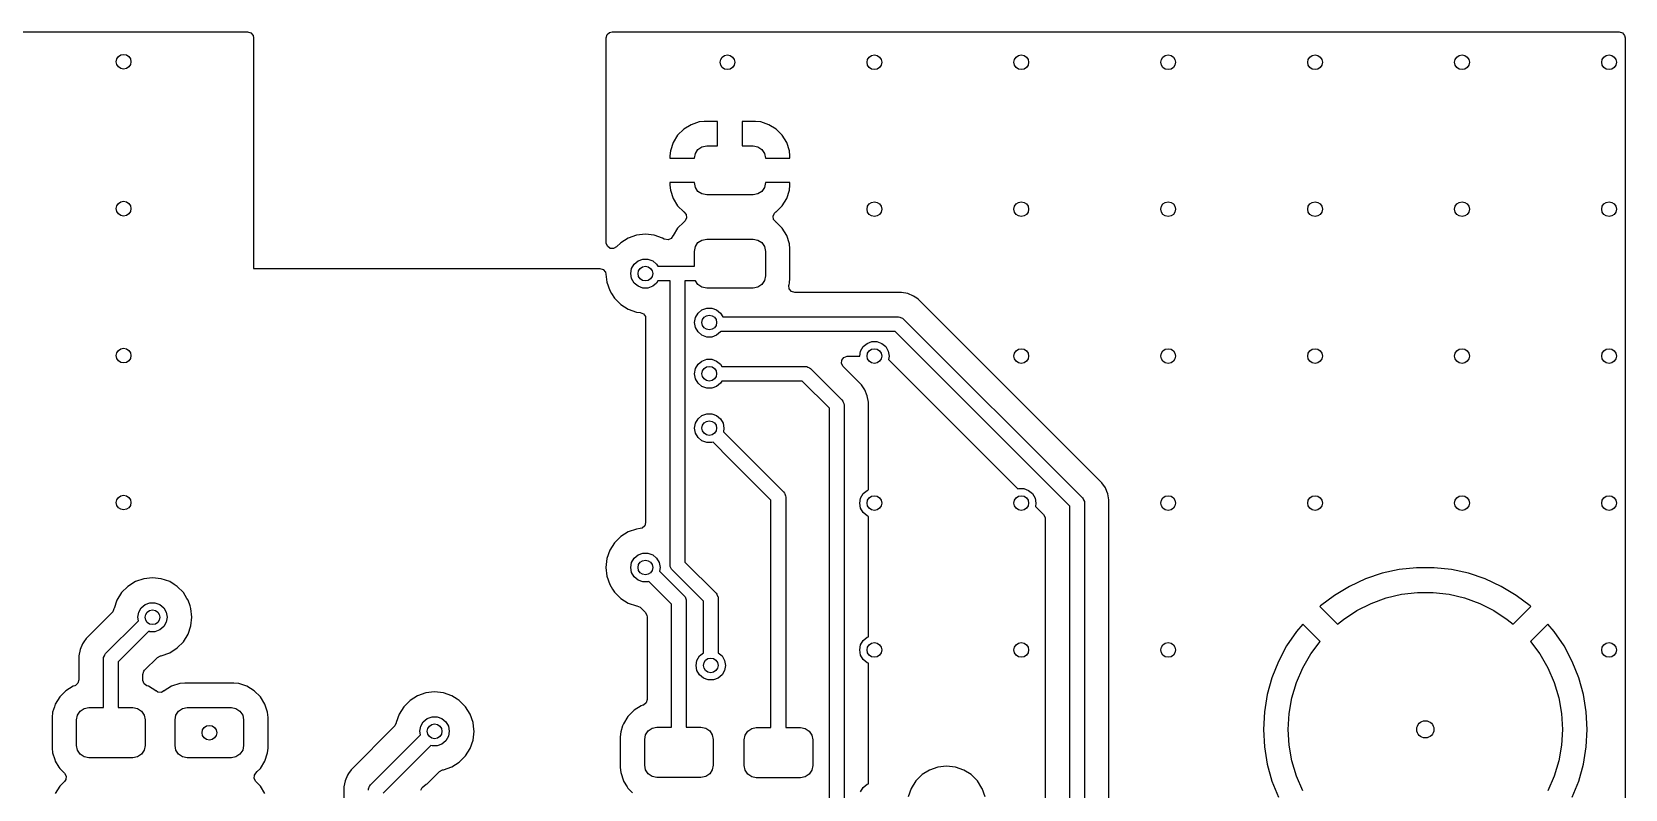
# Model space of a CAD drawing. Extents: x 4.39 to 6.32, y -4.91 to -3.37.
# Drawn here: x 5.035 to 6.316, y -3.979 to -3.37 of the extents above; entities that cross this region are included whole.
import ezdxf

# ---------------------------------------------------------------- set-up
doc = ezdxf.new("R2010")
doc.units = 0
doc.header["$MEASUREMENT"] = 0
doc.layers.add('BLACK', color=7, linetype='CONTINUOUS')

msp = doc.modelspace()

# ---------------------------------------------------------------- linework, layer by layer
at = {"layer": 'BLACK', "linetype": 'CONTINUOUS'}
for p, q in [((4.3994, -3.3701), (5.2082, -3.3701)), ((5.2082, -3.3701), (5.2109, -3.3709)), ((5.2109, -3.3709), (5.2127, -3.373)), ((5.2127, -3.373), (5.2131, -3.375)), ((5.2131, -3.375), (5.2131, -3.5604)), ((5.4966, -3.375), (5.4974, -3.3723)), ((5.4966, -3.4697), (5.4966, -3.375)), ((5.4974, -3.3723), (5.4994, -3.3705)), ((5.4994, -3.3705), (5.5015, -3.3701)), ((5.5015, -3.3701), (6.3108, -3.3701)), ((6.3108, -3.3701), (6.3135, -3.3709)), ((6.3135, -3.3709), (6.3153, -3.373)), ((6.3153, -3.373), (6.3157, -3.375)), ((6.3157, -3.375), (6.3157, -4.8864)), ((5.5648, -3.4447), (5.5589, -3.4483)), ((5.5714, -3.4425), (5.5648, -3.4447)), ((5.5648, -3.4447), (5.5648, -3.4447)), ((5.5754, -3.4421), (5.5714, -3.4425)), ((5.5862, -3.4421), (5.5754, -3.4421)), ((5.5754, -3.4421), (5.5754, -3.4421)), ((5.5862, -3.4618), (5.5862, -3.4421)), ((5.6167, -3.4421), (5.6059, -3.4421)), ((5.6059, -3.4421), (5.6059, -3.4618)), ((5.6208, -3.4425), (5.6167, -3.4421)), ((5.6273, -3.4447), (5.6208, -3.4425)), ((5.6208, -3.4425), (5.6208, -3.4425)), ((5.6332, -3.4483), (5.6273, -3.4447)), ((5.6273, -3.4447), (5.6273, -3.4447)), ((5.554, -3.4532), (5.5504, -3.4591)), ((5.5589, -3.4483), (5.554, -3.4532)), ((5.6381, -3.4532), (5.6332, -3.4483)), ((5.6417, -3.4591), (5.6381, -3.4532)), ((5.4966, -3.5395), (5.4966, -3.4697)), ((5.5482, -3.4656), (5.5478, -3.4697)), ((5.5478, -3.4697), (5.5478, -3.4717)), ((5.5504, -3.4591), (5.5482, -3.4656)), ((5.5482, -3.4656), (5.5482, -3.4656)), ((5.5504, -3.4591), (5.5504, -3.4591)), ((5.5675, -3.4717), (5.5683, -3.4679)), ((5.5683, -3.4679), (5.5704, -3.4647)), ((5.5704, -3.4647), (5.5736, -3.4626)), ((5.5736, -3.4626), (5.5774, -3.4618)), ((5.5774, -3.4618), (5.5862, -3.4618)), ((5.6059, -3.4618), (5.6148, -3.4618)), ((5.6148, -3.4618), (5.6185, -3.4626)), ((5.6185, -3.4626), (5.6217, -3.4647)), ((5.6217, -3.4647), (5.6239, -3.4679)), ((5.6239, -3.4679), (5.6246, -3.4717)), ((5.6439, -3.4656), (5.6417, -3.4591)), ((5.6417, -3.4591), (5.6417, -3.4591)), ((5.6443, -3.4697), (5.6439, -3.4656)), ((5.6443, -3.4717), (5.6443, -3.4697)), ((5.6443, -3.4697), (5.6443, -3.4697)), ((5.5478, -3.4717), (5.5675, -3.4717)), ((5.6246, -3.4717), (5.6443, -3.4717)), ((5.5675, -3.4913), (5.5478, -3.4913)), ((5.5478, -3.4913), (5.5478, -3.4933)), ((5.5478, -3.4933), (5.5482, -3.4974)), ((5.5683, -3.4951), (5.5675, -3.4913)), ((5.5704, -3.4983), (5.5683, -3.4951)), ((5.6239, -3.4951), (5.6217, -3.4983)), ((5.6246, -3.4913), (5.6239, -3.4951)), ((5.6443, -3.4913), (5.6246, -3.4913)), ((5.6439, -3.4974), (5.6443, -3.4933)), ((5.6443, -3.4933), (5.6443, -3.4913)), ((5.6443, -3.4933), (5.6443, -3.4933)), ((5.5482, -3.4974), (5.5504, -3.5039)), ((5.5504, -3.5039), (5.5504, -3.5039)), ((5.5504, -3.5039), (5.554, -3.5098)), ((5.5736, -3.5004), (5.5704, -3.4983)), ((5.5774, -3.5012), (5.5736, -3.5004)), ((5.6148, -3.5012), (5.5774, -3.5012)), ((5.6185, -3.5004), (5.6148, -3.5012)), ((5.6217, -3.4983), (5.6185, -3.5004)), ((5.6381, -3.5098), (5.6417, -3.5039)), ((5.6417, -3.5039), (5.6439, -3.4974)), ((5.6417, -3.5039), (5.6417, -3.5039)), ((5.6439, -3.4974), (5.6439, -3.4974)), ((5.554, -3.5098), (5.5589, -3.5147)), ((5.5589, -3.5147), (5.5589, -3.5147)), ((5.5589, -3.5147), (5.559, -3.5147)), ((5.559, -3.5147), (5.5591, -3.5148)), ((5.5602, -3.522), (5.559, -3.523)), ((5.5591, -3.5148), (5.5591, -3.5148)), ((5.5591, -3.5148), (5.5591, -3.5148)), ((5.5591, -3.5148), (5.5609, -3.5168)), ((5.5613, -3.5195), (5.5602, -3.522)), ((5.5609, -3.5168), (5.5613, -3.5195)), ((5.6308, -3.5183), (5.6319, -3.5158)), ((5.6312, -3.521), (5.6308, -3.5183)), ((5.633, -3.5229), (5.6312, -3.521)), ((5.6319, -3.5158), (5.6331, -3.5147)), ((5.6331, -3.5147), (5.6332, -3.5147)), ((5.6332, -3.5147), (5.6381, -3.5098)), ((5.521, -3.5335), (5.5143, -3.5358)), ((5.5281, -3.5327), (5.521, -3.5335)), ((5.521, -3.5335), (5.521, -3.5335)), ((5.5351, -3.5335), (5.5281, -3.5327)), ((5.5281, -3.5327), (5.5281, -3.5327)), ((5.5351, -3.5335), (5.5351, -3.5335)), ((5.5419, -3.5358), (5.5351, -3.5335)), ((5.5503, -3.5341), (5.5488, -3.5363)), ((5.5504, -3.534), (5.5503, -3.5341)), ((5.5503, -3.5341), (5.5503, -3.5341)), ((5.5503, -3.5341), (5.5503, -3.5341)), ((5.554, -3.528), (5.5504, -3.5339)), ((5.5504, -3.5339), (5.5504, -3.534)), ((5.5589, -3.5231), (5.554, -3.528)), ((5.559, -3.523), (5.5589, -3.5231)), ((5.5589, -3.5231), (5.5589, -3.5231)), ((5.633, -3.523), (5.633, -3.5229)), ((5.633, -3.5229), (5.633, -3.5229)), ((5.6331, -3.523), (5.633, -3.523)), ((5.6332, -3.5231), (5.6331, -3.523)), ((5.6381, -3.528), (5.6332, -3.5231)), ((5.6417, -3.5339), (5.6381, -3.528)), ((5.6439, -3.5404), (5.6417, -3.5339)), ((5.4966, -3.5399), (5.4966, -3.5395)), ((5.4976, -3.5424), (5.4966, -3.5399)), ((5.4998, -3.5441), (5.4976, -3.5424)), ((5.5025, -3.5443), (5.4998, -3.5441)), ((5.5049, -3.543), (5.5025, -3.5443)), ((5.5083, -3.5396), (5.5049, -3.543)), ((5.5143, -3.5358), (5.5083, -3.5396)), ((5.5431, -3.5366), (5.5419, -3.5358)), ((5.5419, -3.5358), (5.5419, -3.5358)), ((5.5435, -3.5368), (5.5431, -3.5366)), ((5.5463, -3.5373), (5.5435, -3.5368)), ((5.5488, -3.5363), (5.5463, -3.5373)), ((5.5675, -3.5465), (5.5683, -3.5427)), ((5.5675, -3.5585), (5.5675, -3.5465)), ((5.5683, -3.5427), (5.5704, -3.5395)), ((5.5704, -3.5395), (5.5736, -3.5374)), ((5.5736, -3.5374), (5.5774, -3.5366)), ((5.5774, -3.5366), (5.6148, -3.5366)), ((5.6148, -3.5366), (5.6185, -3.5374)), ((5.6185, -3.5374), (5.6217, -3.5395)), ((5.6217, -3.5395), (5.6239, -3.5427)), ((5.6239, -3.5427), (5.6246, -3.5465)), ((5.6246, -3.5465), (5.6246, -3.5661)), ((5.6443, -3.5445), (5.6439, -3.5404)), ((5.6443, -3.5681), (5.6443, -3.5445)), ((5.2131, -3.5604), (5.4916, -3.5604)), ((5.4916, -3.5604), (5.4942, -3.5612)), ((5.5163, -3.5644), (5.517, -3.5603)), ((5.517, -3.5603), (5.519, -3.5568)), ((5.519, -3.5568), (5.5222, -3.5541)), ((5.5222, -3.5541), (5.526, -3.5527)), ((5.526, -3.5527), (5.5301, -3.5527)), ((5.5301, -3.5527), (5.534, -3.5541)), ((5.534, -3.5541), (5.5371, -3.5568)), ((5.5371, -3.5568), (5.5381, -3.5585)), ((5.5381, -3.5585), (5.5539, -3.5585)), ((5.5539, -3.5585), (5.5675, -3.5585)), ((5.4942, -3.5612), (5.496, -3.5633)), ((5.496, -3.5633), (5.4964, -3.5648)), ((5.4964, -3.5648), (5.4972, -3.5714)), ((5.4972, -3.5714), (5.4972, -3.5714)), ((5.4972, -3.5714), (5.4995, -3.5781)), ((5.517, -3.5684), (5.5163, -3.5644)), ((5.519, -3.572), (5.517, -3.5684)), ((5.5222, -3.5746), (5.519, -3.572)), ((5.5371, -3.572), (5.534, -3.5746)), ((5.5381, -3.5703), (5.5371, -3.572)), ((5.548, -3.5703), (5.5381, -3.5703)), ((5.548, -3.7986), (5.548, -3.5703)), ((5.5685, -3.5703), (5.5598, -3.5703)), ((5.5598, -3.5703), (5.5598, -3.7962)), ((5.5704, -3.5731), (5.5685, -3.5703)), ((5.5736, -3.5752), (5.5704, -3.5731)), ((5.6217, -3.5731), (5.6185, -3.5752)), ((5.6239, -3.5699), (5.6217, -3.5731)), ((5.6246, -3.5661), (5.6239, -3.5699)), ((5.6434, -3.5739), (5.6436, -3.5731)), ((5.6436, -3.5731), (5.6439, -3.5722)), ((5.6439, -3.5722), (5.6443, -3.5681)), ((5.6439, -3.5722), (5.6439, -3.5722)), ((5.4995, -3.5781), (5.501, -3.5805)), ((5.501, -3.5805), (5.5033, -3.5841)), ((5.5033, -3.5841), (5.5083, -3.5892)), ((5.526, -3.576), (5.5222, -3.5746)), ((5.5301, -3.576), (5.526, -3.576)), ((5.534, -3.5746), (5.5301, -3.576)), ((5.5774, -3.576), (5.5736, -3.5752)), ((5.6148, -3.576), (5.5774, -3.576)), ((5.6185, -3.5752), (5.6148, -3.576)), ((5.6438, -3.5767), (5.6434, -3.5739)), ((5.6456, -3.5787), (5.6438, -3.5767)), ((5.6482, -3.5795), (5.6456, -3.5787)), ((5.734, -3.5795), (5.6482, -3.5795)), ((5.739, -3.5805), (5.734, -3.5795)), ((5.734, -3.5795), (5.734, -3.5795)), ((5.7436, -3.5824), (5.739, -3.5805)), ((5.739, -3.5805), (5.739, -3.5805)), ((5.7462, -3.5841), (5.7436, -3.5824)), ((5.7478, -3.5852), (5.7462, -3.5841)), ((5.8951, -3.7325), (5.7478, -3.5852)), ((5.5083, -3.5892), (5.5143, -3.5929)), ((5.5143, -3.5929), (5.521, -3.5953)), ((5.521, -3.5953), (5.521, -3.5953)), ((5.521, -3.5953), (5.524, -3.5956)), ((5.524, -3.5956), (5.5265, -3.5967)), ((5.5265, -3.5967), (5.5281, -3.599)), ((5.5281, -3.599), (5.5283, -3.6005)), ((5.5684, -3.5997), (5.5705, -3.5961)), ((5.5705, -3.5961), (5.5736, -3.5935)), ((5.5736, -3.5935), (5.5775, -3.5921)), ((5.5775, -3.5921), (5.5816, -3.5921)), ((5.5816, -3.5921), (5.5854, -3.5935)), ((5.5854, -3.5935), (5.5886, -3.5961)), ((5.5886, -3.5961), (5.5903, -3.5992)), ((5.5283, -3.6005), (5.5283, -3.7645)), ((5.5677, -3.6037), (5.5684, -3.5997)), ((5.5684, -3.6078), (5.5677, -3.6037)), ((5.5705, -3.6113), (5.5684, -3.6078)), ((5.5736, -3.614), (5.5705, -3.6113)), ((5.5886, -3.6113), (5.5854, -3.614)), ((5.5888, -3.611), (5.5886, -3.6113)), ((5.729, -3.611), (5.5888, -3.611)), ((5.5903, -3.5992), (5.7315, -3.5992)), ((5.8693, -3.7513), (5.729, -3.611)), ((5.7315, -3.5992), (5.7326, -3.5993)), ((5.7326, -3.5993), (5.7332, -3.5996)), ((5.7332, -3.5996), (5.7348, -3.6002)), ((5.7348, -3.6002), (5.7357, -3.6009)), ((5.7357, -3.6009), (5.8794, -3.7446)), ((5.5775, -3.6154), (5.5736, -3.614)), ((5.5816, -3.6154), (5.5775, -3.6154)), ((5.5854, -3.614), (5.5816, -3.6154)), ((5.7011, -3.6267), (5.7032, -3.6231)), ((5.7032, -3.6231), (5.7063, -3.6205)), ((5.7063, -3.6205), (5.7102, -3.6191)), ((5.7102, -3.6191), (5.7143, -3.6191)), ((5.7143, -3.6191), (5.7181, -3.6205)), ((5.7181, -3.6205), (5.7213, -3.6231)), ((5.7213, -3.6231), (5.7233, -3.6267)), ((5.5684, -3.6408), (5.5705, -3.6373)), ((5.5705, -3.6373), (5.5736, -3.6347)), ((5.5736, -3.6347), (5.5775, -3.6333)), ((5.5775, -3.6333), (5.5816, -3.6333)), ((5.5816, -3.6333), (5.5854, -3.6347)), ((5.5854, -3.6347), (5.5886, -3.6373)), ((5.5886, -3.6373), (5.5895, -3.639)), ((5.6858, -3.6366), (5.686, -3.6339)), ((5.6871, -3.6391), (5.6858, -3.6366)), ((5.686, -3.6339), (5.6876, -3.6317)), ((5.6876, -3.6317), (5.6902, -3.6307)), ((5.6902, -3.6307), (5.6905, -3.6307)), ((5.6905, -3.6307), (5.7004, -3.6307)), ((5.7004, -3.6307), (5.7011, -3.6267)), ((5.7004, -3.6307), (5.7004, -3.6307)), ((5.7233, -3.6267), (5.724, -3.6307)), ((5.724, -3.6307), (5.7235, -3.6334)), ((5.7235, -3.6334), (5.8276, -3.7374)), ((5.5677, -3.6449), (5.5684, -3.6408)), ((5.5684, -3.6489), (5.5677, -3.6449)), ((5.5705, -3.6525), (5.5684, -3.6489)), ((5.5895, -3.639), (5.6567, -3.639)), ((5.6567, -3.639), (5.6578, -3.6391)), ((5.6578, -3.6391), (5.6587, -3.6395)), ((5.6587, -3.6395), (5.66, -3.64)), ((5.66, -3.64), (5.6609, -3.6407)), ((5.6609, -3.6407), (5.6861, -3.6659)), ((5.7018, -3.6538), (5.6871, -3.6391)), ((5.5736, -3.6551), (5.5705, -3.6525)), ((5.5775, -3.6565), (5.5736, -3.6551)), ((5.5816, -3.6565), (5.5775, -3.6565)), ((5.5854, -3.6551), (5.5816, -3.6565)), ((5.5886, -3.6525), (5.5854, -3.6551)), ((5.5895, -3.6508), (5.5886, -3.6525)), ((5.6542, -3.6508), (5.5895, -3.6508)), ((5.676, -3.6725), (5.6542, -3.6508)), ((5.7044, -3.6577), (5.7018, -3.6538)), ((5.7018, -3.6538), (5.7018, -3.6538)), ((5.7018, -3.6538), (5.7018, -3.6538)), ((5.7018, -3.6538), (5.7018, -3.6538)), ((5.7046, -3.6579), (5.7044, -3.6577)), ((5.7065, -3.6626), (5.7046, -3.6579)), ((5.7075, -3.6676), (5.7065, -3.6626)), ((5.7065, -3.6626), (5.7065, -3.6626)), ((5.7065, -3.6626), (5.7065, -3.6626)), ((5.676, -4.1944), (5.676, -3.6725)), ((5.6861, -3.6659), (5.6868, -3.6668)), ((5.6868, -3.6668), (5.6871, -3.6676)), ((5.6871, -3.6676), (5.6877, -3.6689)), ((5.6877, -3.6689), (5.6878, -3.6701)), ((5.6878, -3.6701), (5.6878, -4.1969)), ((5.7075, -3.7382), (5.7075, -3.6676)), ((5.7075, -3.6676), (5.7075, -3.6676)), ((5.5677, -3.6886), (5.5684, -3.6845)), ((5.5684, -3.6926), (5.5677, -3.6886)), ((5.5684, -3.6845), (5.5705, -3.681)), ((5.5705, -3.681), (5.5736, -3.6784)), ((5.5736, -3.6784), (5.5775, -3.677)), ((5.5775, -3.677), (5.5816, -3.677)), ((5.5816, -3.677), (5.5854, -3.6784)), ((5.5854, -3.6784), (5.5886, -3.681)), ((5.5886, -3.681), (5.5906, -3.6845)), ((5.5906, -3.6845), (5.5913, -3.6886)), ((5.5913, -3.6886), (5.5908, -3.6915)), ((5.5705, -3.6962), (5.5684, -3.6926)), ((5.5736, -3.6988), (5.5705, -3.6962)), ((5.5775, -3.7002), (5.5736, -3.6988)), ((5.5816, -3.7002), (5.5775, -3.7002)), ((5.5825, -3.6999), (5.5816, -3.7002)), ((5.5966, -3.714), (5.5825, -3.6999)), ((5.5908, -3.6915), (5.605, -3.7057)), ((5.6291, -3.7465), (5.5966, -3.714)), ((5.605, -3.7057), (5.6392, -3.7399)), ((5.6392, -3.7399), (5.6399, -3.7408)), ((5.7032, -3.7412), (5.7063, -3.7386)), ((5.7063, -3.7386), (5.7075, -3.7382)), ((5.8276, -3.7374), (5.8283, -3.7372)), ((5.8283, -3.7372), (5.8324, -3.7372)), ((5.8324, -3.7372), (5.8362, -3.7386)), ((5.8362, -3.7386), (5.8394, -3.7412)), ((5.8979, -3.7367), (5.8951, -3.7325)), ((5.8951, -3.7325), (5.8951, -3.7325)), ((5.899, -3.7394), (5.8979, -3.7367)), ((5.8979, -3.7367), (5.8979, -3.7367)), ((5.8998, -3.7413), (5.899, -3.7394)), ((5.899, -3.7394), (5.899, -3.7394)), ((5.6291, -3.9293), (5.6291, -3.7465)), ((5.6399, -3.7408), (5.6402, -3.7413)), ((5.6402, -3.7413), (5.6408, -3.7429)), ((5.6408, -3.7429), (5.6409, -3.7441)), ((5.6409, -3.7441), (5.6409, -3.9293)), ((5.7004, -3.7488), (5.7011, -3.7448)), ((5.7011, -3.7529), (5.7004, -3.7488)), ((5.7011, -3.7448), (5.7032, -3.7412)), ((5.8394, -3.7412), (5.8414, -3.7448)), ((5.8414, -3.7448), (5.8421, -3.7488)), ((5.8421, -3.7488), (5.8417, -3.7515)), ((5.8417, -3.7515), (5.8482, -3.758)), ((5.8693, -4.4554), (5.8693, -3.7513)), ((5.8794, -3.7446), (5.8801, -3.7455)), ((5.8801, -3.7455), (5.8804, -3.7463)), ((5.8804, -3.7463), (5.881, -3.7477)), ((5.881, -3.7477), (5.8811, -3.7488)), ((5.8811, -3.7488), (5.8811, -4.4579)), ((5.9008, -3.7463), (5.8998, -3.7413)), ((5.8998, -3.7413), (5.8998, -3.7413)), ((5.9008, -3.9307), (5.9008, -3.7463)), ((5.5283, -3.7645), (5.5276, -3.7671)), ((5.7032, -3.7564), (5.7011, -3.7529)), ((5.7063, -3.759), (5.7032, -3.7564)), ((5.7075, -3.7595), (5.7063, -3.759)), ((5.7075, -3.8563), (5.7075, -3.7595)), ((5.8482, -3.758), (5.8495, -3.7604)), ((5.8495, -3.7604), (5.8496, -3.7614)), ((5.8496, -3.7614), (5.8496, -4.3757)), ((5.5083, -3.7758), (5.5033, -3.7808)), ((5.5143, -3.772), (5.5083, -3.7758)), ((5.521, -3.7697), (5.5143, -3.772)), ((5.524, -3.7693), (5.521, -3.7697)), ((5.521, -3.7697), (5.521, -3.7697)), ((5.5255, -3.7689), (5.524, -3.7693)), ((5.5276, -3.7671), (5.5255, -3.7689)), ((5.4995, -3.7868), (5.4972, -3.7935)), ((5.5033, -3.7808), (5.4995, -3.7868)), ((5.519, -3.793), (5.5222, -3.7904)), ((5.5222, -3.7904), (5.526, -3.789)), ((5.526, -3.789), (5.5301, -3.789)), ((5.5301, -3.789), (5.534, -3.7904)), ((5.534, -3.7904), (5.5371, -3.793)), ((5.4972, -3.7935), (5.4964, -3.8006)), ((5.4964, -3.8006), (5.4964, -3.8006)), ((5.4964, -3.8006), (5.4972, -3.8076)), ((5.4972, -3.7935), (5.4972, -3.7935)), ((5.5163, -3.8006), (5.517, -3.7966)), ((5.517, -3.8046), (5.5163, -3.8006)), ((5.517, -3.7966), (5.519, -3.793)), ((5.5371, -3.793), (5.5392, -3.7966)), ((5.5392, -3.7966), (5.5399, -3.8006)), ((5.5399, -3.8006), (5.5394, -3.8035)), ((5.5394, -3.8035), (5.5593, -3.8234)), ((5.5481, -3.7998), (5.548, -3.7986)), ((5.549, -3.8019), (5.5481, -3.7998)), ((5.5498, -3.8028), (5.549, -3.8019)), ((5.5748, -3.8278), (5.5498, -3.8028)), ((5.5598, -3.7962), (5.5849, -3.8212)), ((6.1341, -3.8023), (6.1203, -3.8053)), ((6.1481, -3.8008), (6.1341, -3.8023)), ((6.1622, -3.8008), (6.1481, -3.8008)), ((6.1762, -3.8023), (6.1622, -3.8008)), ((6.1899, -3.8053), (6.1762, -3.8023)), ((5.1121, -3.8158), (5.1071, -3.8208)), ((5.1181, -3.812), (5.1121, -3.8158)), ((5.1248, -3.8096), (5.1181, -3.812)), ((5.1319, -3.8088), (5.1248, -3.8096)), ((5.1248, -3.8096), (5.1248, -3.8096)), ((5.1389, -3.8096), (5.1319, -3.8088)), ((5.1319, -3.8088), (5.1319, -3.8088)), ((5.1457, -3.812), (5.1389, -3.8096)), ((5.1389, -3.8096), (5.1389, -3.8096)), ((5.1494, -3.8144), (5.1457, -3.812)), ((5.1517, -3.8158), (5.1494, -3.8144)), ((5.1567, -3.8208), (5.1517, -3.8158)), ((5.4972, -3.8076), (5.4972, -3.8076)), ((5.4972, -3.8076), (5.4995, -3.8144)), ((5.4995, -3.8144), (5.5017, -3.8179)), ((5.519, -3.8082), (5.517, -3.8046)), ((5.5222, -3.8108), (5.519, -3.8082)), ((5.526, -3.8122), (5.5222, -3.8108)), ((5.5301, -3.8122), (5.526, -3.8122)), ((5.531, -3.8119), (5.5301, -3.8122)), ((5.5492, -3.8301), (5.531, -3.8119)), ((6.0942, -3.8158), (6.0821, -3.823)), ((6.107, -3.8098), (6.0942, -3.8158)), ((6.1203, -3.8053), (6.107, -3.8098)), ((6.107, -3.8098), (6.107, -3.8098)), ((6.2033, -3.8098), (6.1899, -3.8053)), ((6.2161, -3.8158), (6.2033, -3.8098)), ((6.2033, -3.8098), (6.2033, -3.8098)), ((6.2281, -3.823), (6.2161, -3.8158)), ((5.1033, -3.8268), (5.101, -3.8335)), ((5.1071, -3.8208), (5.1033, -3.8268)), ((5.126, -3.8303), (5.1298, -3.8289)), ((5.1298, -3.8289), (5.1339, -3.8289)), ((5.1339, -3.8289), (5.1378, -3.8303)), ((5.1581, -3.823), (5.1567, -3.8208)), ((5.1596, -3.8254), (5.1581, -3.823)), ((5.1605, -3.8268), (5.1596, -3.8254)), ((5.1621, -3.8315), (5.1605, -3.8268)), ((5.5017, -3.8179), (5.5033, -3.8204)), ((5.5033, -3.8204), (5.5083, -3.8254)), ((5.5083, -3.8254), (5.5143, -3.8292)), ((5.5143, -3.8292), (5.521, -3.8315)), ((5.5593, -3.8234), (5.56, -3.8243)), ((5.56, -3.8243), (5.5603, -3.8251)), ((5.5603, -3.8251), (5.5609, -3.8265)), ((5.5609, -3.8265), (5.561, -3.8276)), ((5.561, -3.8276), (5.561, -3.9289)), ((5.5748, -3.8691), (5.5748, -3.8278)), ((5.5849, -3.8212), (5.5856, -3.8221)), ((5.5856, -3.8221), (5.5862, -3.8236)), ((5.5862, -3.8236), (5.5865, -3.8242)), ((5.5865, -3.8242), (5.5866, -3.8254)), ((5.5866, -3.8254), (5.5866, -3.8691)), ((6.0821, -3.823), (6.0709, -3.8315)), ((6.0821, -3.823), (6.0821, -3.823)), ((6.1, -3.8352), (6.1115, -3.8295)), ((6.1115, -3.8295), (6.1235, -3.8251)), ((6.1235, -3.8251), (6.136, -3.8221)), ((6.136, -3.8221), (6.1487, -3.8207)), ((6.1487, -3.8207), (6.1615, -3.8207)), ((6.1615, -3.8207), (6.1743, -3.8221)), ((6.1743, -3.8221), (6.1867, -3.8251)), ((6.1867, -3.8251), (6.1988, -3.8295)), ((6.1988, -3.8295), (6.2102, -3.8352)), ((6.2394, -3.8315), (6.2281, -3.823)), ((6.2281, -3.823), (6.2281, -3.823)), ((5.0995, -3.8367), (5.0785, -3.8577)), ((5.0999, -3.8363), (5.0995, -3.8367)), ((5.1009, -3.8338), (5.0999, -3.8363)), ((5.101, -3.8335), (5.1009, -3.8338)), ((5.101, -3.8335), (5.101, -3.8335)), ((5.1201, -3.8406), (5.1208, -3.8365)), ((5.1206, -3.8435), (5.1201, -3.8406)), ((5.1208, -3.8365), (5.1228, -3.833)), ((5.1228, -3.833), (5.126, -3.8303)), ((5.1378, -3.8303), (5.1409, -3.833)), ((5.1409, -3.833), (5.143, -3.8365)), ((5.143, -3.8365), (5.1437, -3.8406)), ((5.1437, -3.8406), (5.143, -3.8446)), ((5.1628, -3.8335), (5.1621, -3.8315)), ((5.1636, -3.8406), (5.1628, -3.8335)), ((5.1628, -3.8335), (5.1628, -3.8335)), ((5.1628, -3.8476), (5.1636, -3.8406)), ((5.1636, -3.8406), (5.1636, -3.8406)), ((5.521, -3.8315), (5.5213, -3.8315)), ((5.5213, -3.8315), (5.5239, -3.8326)), ((5.5239, -3.8326), (5.5242, -3.8329)), ((5.5242, -3.8329), (5.5281, -3.8368)), ((5.5281, -3.8368), (5.5294, -3.8392)), ((5.5294, -3.8392), (5.5295, -3.8402)), ((5.5295, -3.8402), (5.5295, -3.9067)), ((5.5492, -3.9289), (5.5492, -3.8301)), ((6.0709, -3.8315), (6.0704, -3.832)), ((6.0704, -3.832), (6.0704, -3.832)), ((6.0704, -3.832), (6.0846, -3.8462)), ((6.0846, -3.8462), (6.0893, -3.8423)), ((6.0893, -3.8423), (6.1, -3.8352)), ((6.2102, -3.8352), (6.2209, -3.8423)), ((6.2209, -3.8423), (6.2257, -3.8462)), ((6.2257, -3.8462), (6.2399, -3.832)), ((6.2399, -3.832), (6.2394, -3.8315)), ((6.2394, -3.8315), (6.2394, -3.8315)), ((6.2399, -3.832), (6.2399, -3.832)), ((5.0942, -3.8698), (5.1206, -3.8435)), ((5.1289, -3.8519), (5.1043, -3.8765)), ((5.1298, -3.8522), (5.1289, -3.8519)), ((5.1339, -3.8522), (5.1298, -3.8522)), ((5.1378, -3.8508), (5.1339, -3.8522)), ((5.1409, -3.8481), (5.1378, -3.8508)), ((5.143, -3.8446), (5.1409, -3.8481)), ((5.1567, -3.8603), (5.1605, -3.8543)), ((5.1605, -3.8543), (5.1628, -3.8476)), ((5.1628, -3.8476), (5.1628, -3.8476)), ((6.0515, -3.852), (6.0436, -3.8636)), ((6.0566, -3.8461), (6.0515, -3.852)), ((6.0515, -3.852), (6.0515, -3.852)), ((6.0705, -3.86), (6.0566, -3.8461)), ((6.0566, -3.8461), (6.0566, -3.8461)), ((6.2537, -3.8461), (6.2397, -3.86)), ((6.2587, -3.852), (6.2537, -3.8461)), ((6.2537, -3.8461), (6.2537, -3.8461)), ((6.2666, -3.8636), (6.2587, -3.852)), ((5.0738, -3.8665), (5.0728, -3.8715)), ((5.0757, -3.8619), (5.0738, -3.8665)), ((5.0738, -3.8665), (5.0738, -3.8665)), ((5.0768, -3.8603), (5.0757, -3.8619)), ((5.0785, -3.8577), (5.0768, -3.8603)), ((5.0768, -3.8603), (5.0768, -3.8603)), ((5.0785, -3.8577), (5.0785, -3.8577)), ((5.1457, -3.8691), (5.1517, -3.8653)), ((5.1517, -3.8653), (5.1567, -3.8603)), ((5.7004, -3.8669), (5.7011, -3.8629)), ((5.7011, -3.871), (5.7004, -3.8669)), ((5.7011, -3.8629), (5.7032, -3.8593)), ((5.7032, -3.8593), (5.7063, -3.8567)), ((5.7063, -3.8567), (5.7075, -3.8563)), ((6.0436, -3.8636), (6.037, -3.8761)), ((6.063, -3.8701), (6.0705, -3.86)), ((6.2397, -3.86), (6.2472, -3.8701)), ((6.2732, -3.8761), (6.2666, -3.8636)), ((5.0728, -3.8715), (5.0728, -3.891)), ((5.0925, -3.874), (5.0926, -3.8729)), ((5.0925, -3.9132), (5.0925, -3.874)), ((5.0926, -3.8729), (5.0932, -3.8715)), ((5.0932, -3.8715), (5.0935, -3.8707)), ((5.0935, -3.8707), (5.0942, -3.8698)), ((5.1043, -3.8765), (5.1043, -3.9132)), ((5.1255, -3.8832), (5.1358, -3.8729)), ((5.1358, -3.8729), (5.1382, -3.8716)), ((5.1382, -3.8716), (5.1387, -3.8715)), ((5.1387, -3.8715), (5.1389, -3.8715)), ((5.1389, -3.8715), (5.1457, -3.8691)), ((5.5689, -3.8793), (5.5696, -3.8753)), ((5.5696, -3.8834), (5.5689, -3.8793)), ((5.5696, -3.8753), (5.5717, -3.8717)), ((5.5717, -3.8717), (5.5748, -3.8691)), ((5.5866, -3.8691), (5.5898, -3.8717)), ((5.5898, -3.8717), (5.5918, -3.8753)), ((5.5918, -3.8753), (5.5925, -3.8793)), ((5.5925, -3.8793), (5.5918, -3.8834)), ((5.7032, -3.8745), (5.7011, -3.871)), ((5.7063, -3.8772), (5.7032, -3.8745)), ((5.7075, -3.8776), (5.7063, -3.8772)), ((5.7075, -3.9744), (5.7075, -3.8776)), ((6.037, -3.8761), (6.0318, -3.8892)), ((6.037, -3.8761), (6.037, -3.8761)), ((6.0566, -3.8812), (6.063, -3.8701)), ((6.2472, -3.8701), (6.2536, -3.8812)), ((6.2784, -3.8892), (6.2732, -3.8761)), ((6.2732, -3.8761), (6.2732, -3.8761)), ((5.072, -3.8936), (5.07, -3.8954)), ((5.0728, -3.891), (5.072, -3.8936)), ((5.124, -3.8866), (5.1248, -3.884)), ((5.124, -3.891), (5.124, -3.8866)), ((5.1241, -3.8915), (5.124, -3.891)), ((5.1251, -3.8941), (5.1241, -3.8915)), ((5.1248, -3.884), (5.1255, -3.8832)), ((5.1579, -3.8935), (5.1538, -3.8939)), ((5.1972, -3.8935), (5.1579, -3.8935)), ((5.1579, -3.8935), (5.1579, -3.8935)), ((5.2013, -3.8939), (5.1972, -3.8935)), ((5.5717, -3.8869), (5.5696, -3.8834)), ((5.5748, -3.8896), (5.5717, -3.8869)), ((5.5787, -3.891), (5.5748, -3.8896)), ((5.5828, -3.891), (5.5787, -3.891)), ((5.5866, -3.8896), (5.5828, -3.891)), ((5.5898, -3.8869), (5.5866, -3.8896)), ((5.5918, -3.8834), (5.5898, -3.8869)), ((6.0318, -3.8892), (6.028, -3.9027)), ((6.0318, -3.8892), (6.0318, -3.8892)), ((6.0479, -3.9053), (6.0515, -3.893)), ((6.0515, -3.893), (6.0566, -3.8812)), ((6.2536, -3.8812), (6.2587, -3.893)), ((6.2587, -3.893), (6.2624, -3.9053)), ((6.2822, -3.9027), (6.2784, -3.8892)), ((6.2784, -3.8892), (6.2784, -3.8892)), ((5.0574, -3.9046), (5.0537, -3.9105)), ((5.0623, -3.8997), (5.0574, -3.9046)), ((5.0681, -3.8961), (5.0623, -3.8997)), ((5.0695, -3.8956), (5.0681, -3.8961)), ((5.0681, -3.8961), (5.0681, -3.8961)), ((5.07, -3.8954), (5.0695, -3.8956)), ((5.1274, -3.8956), (5.1251, -3.8941)), ((5.1287, -3.8961), (5.1274, -3.8956)), ((5.1346, -3.8997), (5.1287, -3.8961)), ((5.1287, -3.8961), (5.1287, -3.8961)), ((5.1348, -3.8999), (5.1346, -3.8997)), ((5.1346, -3.8997), (5.1346, -3.8997)), ((5.1363, -3.9008), (5.1348, -3.8998)), ((5.1348, -3.8998), (5.1348, -3.8999)), ((5.139, -3.901), (5.1363, -3.9008)), ((5.1411, -3.8998), (5.139, -3.901)), ((5.1412, -3.8999), (5.1411, -3.8998)), ((5.1414, -3.8997), (5.1412, -3.8999)), ((5.1473, -3.8961), (5.1414, -3.8997)), ((5.1538, -3.8939), (5.1473, -3.8961)), ((5.1473, -3.8961), (5.1473, -3.8961)), ((5.1538, -3.8939), (5.1538, -3.8939)), ((5.2078, -3.8961), (5.2013, -3.8939)), ((5.2013, -3.8939), (5.2013, -3.8939)), ((5.2137, -3.8997), (5.2078, -3.8961)), ((5.2186, -3.9046), (5.2137, -3.8997)), ((5.2222, -3.9105), (5.2186, -3.9046)), ((5.3449, -3.9037), (5.3389, -3.9075)), ((5.3516, -3.9014), (5.3449, -3.9037)), ((5.3587, -3.9006), (5.3516, -3.9014)), ((5.3516, -3.9014), (5.3516, -3.9014)), ((5.3657, -3.9014), (5.3587, -3.9006)), ((5.3587, -3.9006), (5.3587, -3.9006)), ((5.3724, -3.9037), (5.3657, -3.9014)), ((5.3657, -3.9014), (5.3657, -3.9014)), ((5.3769, -3.9065), (5.3724, -3.9037)), ((6.028, -3.9027), (6.0258, -3.9166)), ((6.028, -3.9027), (6.028, -3.9027)), ((6.0456, -3.9179), (6.0479, -3.9053)), ((6.2624, -3.9053), (6.2646, -3.9179)), ((6.2845, -3.9166), (6.2822, -3.9027)), ((6.2822, -3.9027), (6.2822, -3.9027)), ((5.0516, -3.917), (5.0512, -3.9211)), ((5.0531, -3.9125), (5.0516, -3.917)), ((5.0516, -3.917), (5.0516, -3.917)), ((5.0516, -3.917), (5.0516, -3.917)), ((5.0537, -3.9105), (5.0531, -3.9125)), ((5.0537, -3.9105), (5.0537, -3.9105)), ((5.0709, -3.923), (5.0716, -3.9193)), ((5.0716, -3.9193), (5.0737, -3.9161)), ((5.0737, -3.9161), (5.0769, -3.9139)), ((5.0769, -3.9139), (5.0807, -3.9132)), ((5.0807, -3.9132), (5.0925, -3.9132)), ((5.1043, -3.9132), (5.1161, -3.9132)), ((5.1161, -3.9132), (5.1199, -3.9139)), ((5.1199, -3.9139), (5.1231, -3.9161)), ((5.1231, -3.9161), (5.1252, -3.9193)), ((5.1252, -3.9193), (5.126, -3.923)), ((5.15, -3.923), (5.1507, -3.9193)), ((5.1507, -3.9193), (5.1529, -3.9161)), ((5.1529, -3.9161), (5.1561, -3.9139)), ((5.1561, -3.9139), (5.1598, -3.9132)), ((5.1598, -3.9132), (5.1953, -3.9132)), ((5.1953, -3.9132), (5.199, -3.9139)), ((5.199, -3.9139), (5.2022, -3.9161)), ((5.2022, -3.9161), (5.2044, -3.9193)), ((5.2044, -3.9193), (5.2051, -3.923)), ((5.2244, -3.917), (5.2222, -3.9105)), ((5.2248, -3.9211), (5.2244, -3.917)), ((5.3301, -3.9185), (5.3277, -3.9252)), ((5.3339, -3.9125), (5.3301, -3.9185)), ((5.3389, -3.9075), (5.3339, -3.9125)), ((5.3784, -3.9075), (5.3769, -3.9065)), ((5.3835, -3.9125), (5.3784, -3.9075)), ((5.3872, -3.9185), (5.3835, -3.9125)), ((5.3896, -3.9252), (5.3872, -3.9185)), ((5.519, -3.9154), (5.5141, -3.9203)), ((5.5248, -3.9118), (5.519, -3.9154)), ((5.5262, -3.9114), (5.5248, -3.9118)), ((5.5248, -3.9118), (5.5248, -3.9118)), ((5.5267, -3.9112), (5.5262, -3.9114)), ((5.5287, -3.9094), (5.5267, -3.9112)), ((5.5295, -3.9067), (5.5287, -3.9094)), ((6.0258, -3.9166), (6.025, -3.9307)), ((6.0258, -3.9166), (6.0258, -3.9166)), ((6.0449, -3.9307), (6.0456, -3.9179)), ((6.2646, -3.9179), (6.2654, -3.9307)), ((6.2852, -3.9307), (6.2845, -3.9166)), ((6.2845, -3.9166), (6.2845, -3.9166)), ((5.0512, -3.9211), (5.0512, -3.9457)), ((5.0709, -3.9437), (5.0709, -3.923)), ((5.126, -3.923), (5.126, -3.9437)), ((5.15, -3.9437), (5.15, -3.923)), ((5.2051, -3.923), (5.2051, -3.9437)), ((5.2248, -3.9457), (5.2248, -3.9211)), ((5.3263, -3.9284), (5.2915, -3.9632)), ((5.3266, -3.928), (5.3263, -3.9284)), ((5.3277, -3.9255), (5.3266, -3.928)), ((5.3277, -3.9252), (5.3277, -3.9252)), ((5.3277, -3.9252), (5.3277, -3.9255)), ((5.3469, -3.9323), (5.3476, -3.9282)), ((5.3476, -3.9282), (5.3496, -3.9247)), ((5.3496, -3.9247), (5.3528, -3.9221)), ((5.3528, -3.9221), (5.3566, -3.9207)), ((5.3566, -3.9207), (5.3607, -3.9207)), ((5.3607, -3.9207), (5.3646, -3.9221)), ((5.3646, -3.9221), (5.3677, -3.9247)), ((5.3677, -3.9247), (5.3698, -3.9282)), ((5.3698, -3.9282), (5.3705, -3.9323)), ((5.3902, -3.9307), (5.3896, -3.9252)), ((5.3896, -3.9252), (5.3896, -3.9252)), ((5.3896, -3.9252), (5.3896, -3.9252)), ((5.3904, -3.9323), (5.3902, -3.9307)), ((5.5098, -3.928), (5.5083, -3.9328)), ((5.5104, -3.9262), (5.5098, -3.928)), ((5.5141, -3.9203), (5.5104, -3.9262)), ((5.5104, -3.9262), (5.5104, -3.9262)), ((5.5283, -3.935), (5.5304, -3.9318)), ((5.5304, -3.9318), (5.5336, -3.9297)), ((5.5336, -3.9297), (5.5374, -3.9289)), ((5.5374, -3.9289), (5.5492, -3.9289)), ((5.561, -3.9289), (5.5728, -3.9289)), ((5.5728, -3.9289), (5.5766, -3.9297)), ((5.5766, -3.9297), (5.5798, -3.9318)), ((5.5798, -3.9318), (5.5819, -3.935)), ((5.6104, -3.9322), (5.6136, -3.9301)), ((5.6136, -3.9301), (5.6173, -3.9293)), ((5.6173, -3.9293), (5.6291, -3.9293)), ((5.6409, -3.9293), (5.6528, -3.9293)), ((5.6528, -3.9293), (5.6565, -3.9301)), ((5.6565, -3.9301), (5.6597, -3.9322)), ((5.9008, -4.4604), (5.9008, -3.9307)), ((6.025, -3.9307), (6.0258, -3.9448)), ((6.025, -3.9307), (6.025, -3.9307)), ((6.0456, -3.9435), (6.0449, -3.9307)), ((6.2654, -3.9307), (6.2646, -3.9435)), ((6.2845, -3.9448), (6.2852, -3.9307)), ((6.2852, -3.9307), (6.2852, -3.9307)), ((5.0716, -3.9475), (5.0709, -3.9437)), ((5.126, -3.9437), (5.1252, -3.9475)), ((5.1507, -3.9475), (5.15, -3.9437)), ((5.2051, -3.9437), (5.2044, -3.9475)), ((5.3072, -3.9754), (5.3474, -3.9352)), ((5.3557, -3.9436), (5.3173, -3.982)), ((5.3474, -3.9352), (5.3469, -3.9323)), ((5.3566, -3.9439), (5.3557, -3.9436)), ((5.3607, -3.9439), (5.3566, -3.9439)), ((5.3646, -3.9425), (5.3607, -3.9439)), ((5.3677, -3.9399), (5.3646, -3.9425)), ((5.3698, -3.9363), (5.3677, -3.9399)), ((5.3705, -3.9323), (5.3698, -3.9363)), ((5.3872, -3.946), (5.3896, -3.9393)), ((5.3896, -3.9393), (5.3904, -3.9323)), ((5.5083, -3.9328), (5.5079, -3.9368)), ((5.5079, -3.9368), (5.5079, -3.9614)), ((5.5083, -3.9328), (5.5083, -3.9328)), ((5.5083, -3.9328), (5.5083, -3.9328)), ((5.5276, -3.9388), (5.5283, -3.935)), ((5.5276, -3.9594), (5.5276, -3.9388)), ((5.5819, -3.935), (5.5827, -3.9388)), ((5.5827, -3.9388), (5.5827, -3.9594)), ((5.6075, -3.9392), (5.6082, -3.9354)), ((5.6075, -3.9598), (5.6075, -3.9392)), ((5.6082, -3.9354), (5.6104, -3.9322)), ((5.6597, -3.9322), (5.6618, -3.9354)), ((5.6618, -3.9354), (5.6626, -3.9392)), ((5.6626, -3.9392), (5.6626, -3.9598)), ((6.0258, -3.9448), (6.0258, -3.9448)), ((6.0258, -3.9448), (6.028, -3.9587)), ((6.0479, -3.9561), (6.0456, -3.9435)), ((6.2646, -3.9435), (6.2624, -3.9561)), ((6.2822, -3.9587), (6.2845, -3.9448)), ((6.2845, -3.9448), (6.2845, -3.9448)), ((5.0512, -3.9457), (5.0512, -3.9457)), ((5.0512, -3.9457), (5.0516, -3.9497)), ((5.0516, -3.9497), (5.0516, -3.9497)), ((5.0516, -3.9497), (5.0533, -3.9549)), ((5.0533, -3.9549), (5.0537, -3.9563)), ((5.0537, -3.9563), (5.0567, -3.961)), ((5.0737, -3.9507), (5.0716, -3.9475)), ((5.0769, -3.9528), (5.0737, -3.9507)), ((5.0807, -3.9535), (5.0769, -3.9528)), ((5.1161, -3.9535), (5.0807, -3.9535)), ((5.1199, -3.9528), (5.1161, -3.9535)), ((5.1231, -3.9507), (5.1199, -3.9528)), ((5.1252, -3.9475), (5.1231, -3.9507)), ((5.1529, -3.9507), (5.1507, -3.9475)), ((5.1561, -3.9528), (5.1529, -3.9507)), ((5.1598, -3.9535), (5.1561, -3.9528)), ((5.1953, -3.9535), (5.1598, -3.9535)), ((5.199, -3.9528), (5.1953, -3.9535)), ((5.2022, -3.9507), (5.199, -3.9528)), ((5.2044, -3.9475), (5.2022, -3.9507)), ((5.2186, -3.9622), (5.2222, -3.9563)), ((5.2222, -3.9563), (5.2244, -3.9497)), ((5.2244, -3.9497), (5.2248, -3.9457)), ((5.3724, -3.9609), (5.3784, -3.9571)), ((5.3784, -3.9571), (5.3835, -3.9521)), ((5.3835, -3.9521), (5.3872, -3.946)), ((6.0515, -3.9684), (6.0479, -3.9561)), ((6.2624, -3.9561), (6.2587, -3.9684)), ((5.0567, -3.961), (5.0574, -3.9622)), ((5.0574, -3.9622), (5.0611, -3.9658)), ((5.0611, -3.9658), (5.0624, -3.9683)), ((5.0624, -3.9683), (5.0622, -3.971)), ((5.2136, -3.9703), (5.2138, -3.9676)), ((5.2149, -3.9727), (5.2136, -3.9703)), ((5.2138, -3.9676), (5.2149, -3.9658)), ((5.2149, -3.9658), (5.2161, -3.9646)), ((5.2161, -3.9646), (5.2186, -3.9622)), ((5.2887, -3.9674), (5.2868, -3.9721)), ((5.2894, -3.9663), (5.2887, -3.9674)), ((5.2887, -3.9674), (5.2887, -3.9674)), ((5.2915, -3.9632), (5.2894, -3.9663)), ((5.2894, -3.9663), (5.2894, -3.9663)), ((5.3526, -3.9746), (5.3625, -3.9646)), ((5.3625, -3.9646), (5.3649, -3.9633)), ((5.3649, -3.9633), (5.3654, -3.9632)), ((5.3654, -3.9632), (5.3657, -3.9632)), ((5.3657, -3.9632), (5.3724, -3.9609)), ((5.5079, -3.9614), (5.5079, -3.9614)), ((5.5079, -3.9614), (5.5083, -3.9655)), ((5.5083, -3.9655), (5.5083, -3.9655)), ((5.5083, -3.9655), (5.5104, -3.972)), ((5.5283, -3.9632), (5.5276, -3.9594)), ((5.5304, -3.9664), (5.5283, -3.9632)), ((5.5336, -3.9685), (5.5304, -3.9664)), ((5.5374, -3.9693), (5.5336, -3.9685)), ((5.5728, -3.9693), (5.5374, -3.9693)), ((5.5766, -3.9685), (5.5728, -3.9693)), ((5.5798, -3.9664), (5.5766, -3.9685)), ((5.5819, -3.9632), (5.5798, -3.9664)), ((5.5827, -3.9594), (5.5819, -3.9632)), ((5.6082, -3.9636), (5.6075, -3.9598)), ((5.6104, -3.9668), (5.6082, -3.9636)), ((5.6136, -3.9689), (5.6104, -3.9668)), ((5.6173, -3.9697), (5.6136, -3.9689)), ((5.6528, -3.9697), (5.6173, -3.9697)), ((5.6565, -3.9689), (5.6528, -3.9697)), ((5.6597, -3.9668), (5.6565, -3.9689)), ((5.6618, -3.9636), (5.6597, -3.9668)), ((5.6626, -3.9598), (5.6618, -3.9636)), ((5.7505, -3.9671), (5.7455, -3.9722)), ((5.7565, -3.9634), (5.7505, -3.9671)), ((5.7632, -3.961), (5.7565, -3.9634)), ((5.7703, -3.9602), (5.7632, -3.961)), ((5.7632, -3.961), (5.7632, -3.961)), ((5.7773, -3.961), (5.7703, -3.9602)), ((5.7703, -3.9602), (5.7703, -3.9602)), ((5.784, -3.9634), (5.7773, -3.961)), ((5.7773, -3.961), (5.7773, -3.961)), ((5.79, -3.9671), (5.784, -3.9634)), ((5.7951, -3.9722), (5.79, -3.9671)), ((6.028, -3.9587), (6.028, -3.9587)), ((6.028, -3.9587), (6.0318, -3.9723)), ((6.0566, -3.9802), (6.0515, -3.9684)), ((6.2587, -3.9684), (6.2536, -3.9802)), ((6.2784, -3.9723), (6.2822, -3.9587)), ((6.2822, -3.9587), (6.2822, -3.9587)), ((5.0574, -3.9764), (5.0537, -3.9823)), ((5.0611, -3.9727), (5.0574, -3.9764)), ((5.0622, -3.971), (5.0611, -3.9727)), ((5.2186, -3.9764), (5.2149, -3.9727)), ((5.2222, -3.9823), (5.2186, -3.9764)), ((5.2868, -3.9721), (5.2858, -3.977)), ((5.2858, -3.977), (5.2858, -4.1289)), ((5.2868, -3.9721), (5.2868, -3.9721)), ((5.3055, -3.9795), (5.3056, -3.9784)), ((5.3056, -3.9784), (5.3064, -3.9764)), ((5.3064, -3.9764), (5.3065, -3.9762)), ((5.3065, -3.9762), (5.3072, -3.9754)), ((5.3476, -3.9796), (5.3488, -3.9774)), ((5.3488, -3.9774), (5.352, -3.9748)), ((5.352, -3.9748), (5.3526, -3.9746)), ((5.5104, -3.972), (5.5104, -3.972)), ((5.5104, -3.972), (5.5106, -3.9723)), ((5.5106, -3.9723), (5.5135, -3.977)), ((5.5135, -3.977), (5.5141, -3.9779)), ((5.5141, -3.9779), (5.5178, -3.9816)), ((5.7011, -3.981), (5.7032, -3.9774)), ((5.7032, -3.9774), (5.7063, -3.9748)), ((5.7063, -3.9748), (5.7075, -3.9744)), ((5.7417, -3.9782), (5.7394, -3.9849)), ((5.7455, -3.9722), (5.7417, -3.9782)), ((5.7987, -3.9779), (5.7951, -3.9722)), ((5.7988, -3.9782), (5.7987, -3.9779)), ((5.8012, -3.9849), (5.7988, -3.9782)), ((6.0318, -3.9723), (6.0318, -3.9723)), ((6.0318, -3.9723), (6.037, -3.9853)), ((6.2732, -3.9853), (6.2784, -3.9723)), ((6.2784, -3.9723), (6.2784, -3.9723))]:
    msp.add_line(p, q, dxfattribs=at)
at = {"layer": 'BLACK'}
for centre, radius in [((5.1087, -3.3941), 0.00591), ((5.5941, -3.3945), 0.00591), ((5.7122, -3.3945), 0.00591), ((5.8303, -3.3945), 0.00591), ((5.9484, -3.3945), 0.00591), ((6.0665, -3.3945), 0.00591), ((6.1846, -3.3945), 0.00591), ((6.3028, -3.3945), 0.00591), ((5.1087, -3.5122), 0.00591), ((5.7122, -3.5126), 0.00591), ((5.8303, -3.5126), 0.00591), ((5.9484, -3.5126), 0.00591), ((6.0665, -3.5126), 0.00591), ((6.1846, -3.5126), 0.00591), ((6.3028, -3.5126), 0.00591), ((5.5281, -3.5644), 0.00591), ((5.5795, -3.6037), 0.00591), ((5.1087, -3.6303), 0.00591), ((5.7122, -3.6307), 0.00591), ((5.8303, -3.6307), 0.00591), ((5.9484, -3.6307), 0.00591), ((6.0665, -3.6307), 0.00591), ((6.1846, -3.6307), 0.00591), ((6.3028, -3.6307), 0.00591), ((5.5795, -3.6449), 0.00591), ((5.5795, -3.6886), 0.00591), ((5.1087, -3.7484), 0.00591), ((5.7122, -3.7488), 0.00591), ((5.8303, -3.7488), 0.00591), ((5.9484, -3.7488), 0.00591), ((6.0665, -3.7488), 0.00591), ((6.1846, -3.7488), 0.00591), ((6.3028, -3.7488), 0.00591), ((5.5281, -3.8006), 0.00591), ((5.1319, -3.8406), 0.00591), ((5.7122, -3.8669), 0.00591), ((5.8303, -3.8669), 0.00591), ((5.9484, -3.8669), 0.00591), ((6.3028, -3.8669), 0.00591), ((5.5807, -3.8793), 0.00591), ((5.1776, -3.9334), 0.00591), ((5.3587, -3.9323), 0.00591), ((6.1551, -3.9307), 0.00689)]:
    msp.add_circle(centre, radius, dxfattribs=at)

doc.saveas('drawing.dxf')
